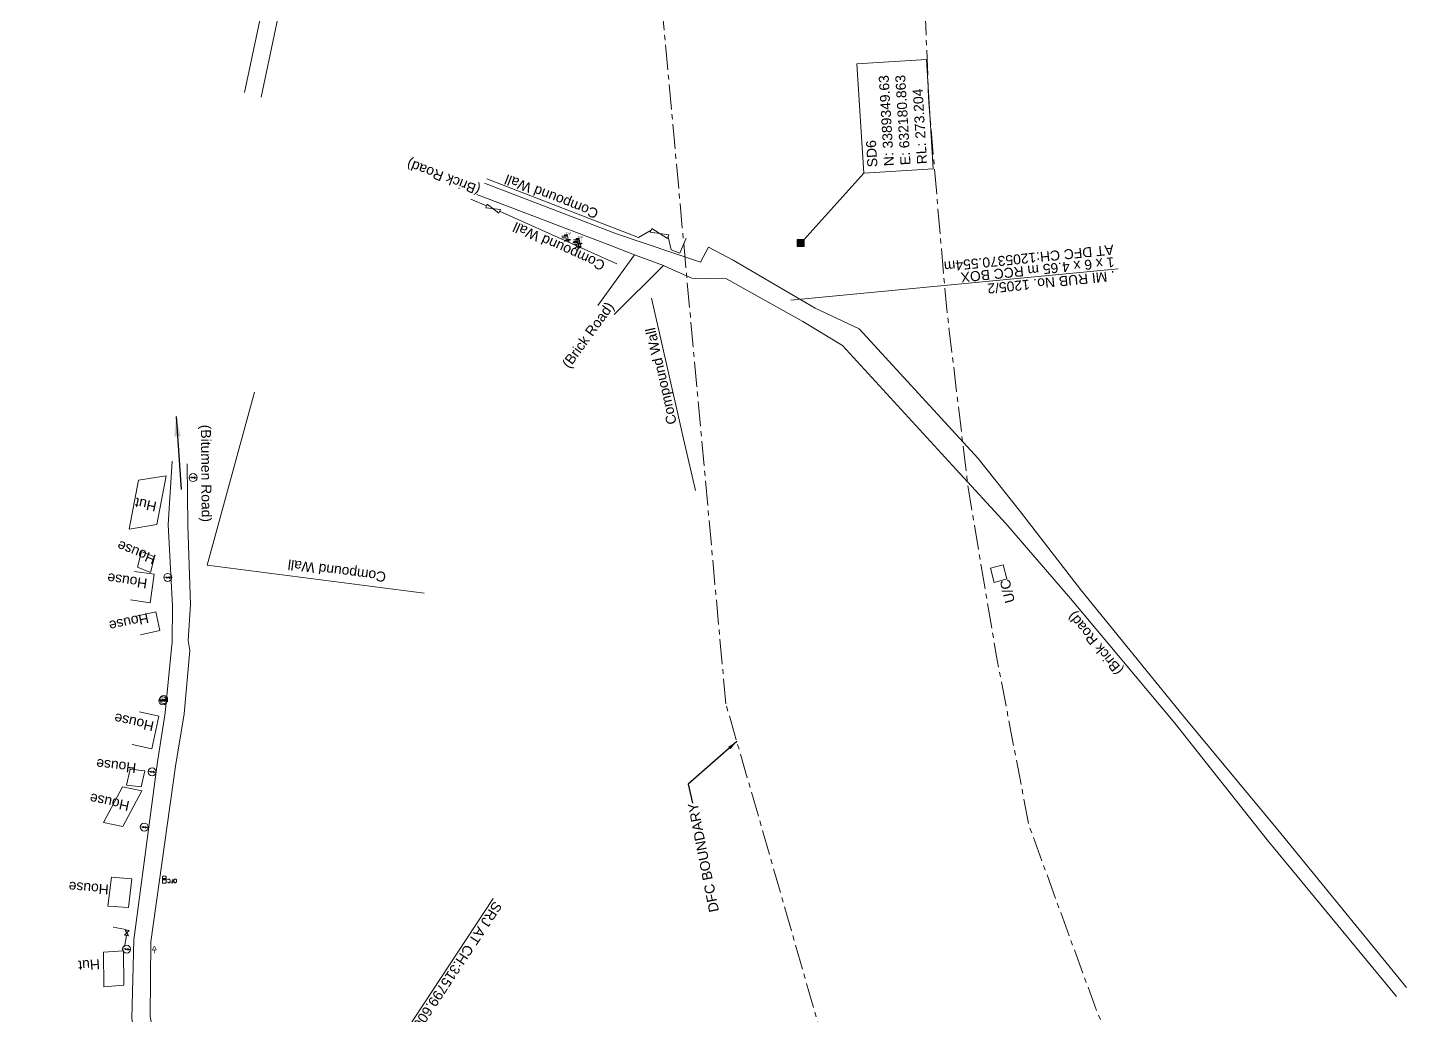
# Model space of a CAD drawing. Header units: metres. Extents: x 628572 to 633121, y 3388024 to 3391117.
# Drawn here: x 631986.4 to 632333.1, y 3389155.5 to 3389403.8 of the extents above; entities that cross this region are included whole.
import ezdxf
from ezdxf.enums import TextEntityAlignment as Align

# ---------------------------------------------------------------- set-up
doc = ezdxf.new("R2010")
doc.units = ezdxf.units.M
doc.header["$MEASUREMENT"] = 0
doc.linetypes.add('CENTER', pattern=[2, 1.25, -0.25, 0.25, -0.25])
doc.linetypes.add('DASHED', pattern=[0.75, 0.5, -0.25])
for name, color, linetype, lineweight in [('Bench_Mark', 7, 'Continuous', 0), ('BRIDGE DETAILS PLAN', 1, 'Continuous', 0), ('BUILDING_UNDER_CONS', 251, 'Continuous', 0), ('Compound Wall', 251, 'Continuous', 0), ('COMPOUND_WALL', 8, 'Continuous', 0), ('DFCC BOUNDARY', 6, 'CENTER', 0), ('Electric Pole', 251, 'Continuous', 0), ('Gate', 251, 'Continuous', 0), ('Hut', 251, 'Continuous', 0), ('Ofc Pillar', 7, 'Continuous', 0), ('Residential Building Pucca', 251, 'Continuous', 0), ('Residential Building Semipucca', 251, 'Continuous', 0), ('Sign Board', 251, 'Continuous', 0), ('Subroad Edge', 34, 'Continuous', 0), ('Tap', 8, 'Continuous', 0), ('Text', 251, 'Continuous', 0), ('TOPOSTYLEREMARK', 251, 'Continuous', 0)]:
    doc.layers.add(name, color=color, linetype=linetype, lineweight=lineweight)
doc.layers.add('IR PROPOSALS', color=190, linetype='Continuous')
doc.styles.add('notes', font='romans.shx', dxfattribs={"height": 2})
doc.styles.get("Standard").update_dxf_attribs({"font": 'arial.ttf'})
doc.styles.add('Style-Arial', font='arial.ttf')
doc.styles.add('Text', font='arial.ttf', dxfattribs={"height": 2})
doc.dimstyles.new('ISO-25', dxfattribs={"dimtxt": 2.5, "dimasz": 2.5, "dimexe": 1.25, "dimexo": 0.625, "dimtad": 1, "dimtxsty": 'Standard', "dimcen": 2.5, "dimadec": 0, "dimazin": 0, "dimtfac": 1, "dimtmove": 0, "dimatfit": 3, "dimfxl": 1, "dimarcsym": 0})

# ---------------------------------------------------------------- blocks, each defined once
blk = doc.blocks.new('GT')
at = {"layer": 'Gate'}
for p, q in [((-0.5, -0.5), (-0.5, 0.5)), ((-0.5, 0.5), (0.5, -0.5)), ((0.5, 0.5), (0.5, -0.5))]:
    blk.add_line(p, q, dxfattribs=at)
at = {"layer": 'Gate', "flags": 128}
blk.add_lwpolyline([(0.5, 0.5), (-0.5, -0.5)], dxfattribs=at)
blk = doc.blocks.new('TSB')
at = {"const_width": 0.132, "flags": 128}
blk.add_lwpolyline([(-0.51, 0.84), (0.54, 0.84), (0, 1.85), (-0.51, 0.84)], close=True, dxfattribs=at)
at = {"const_width": 0.142, "flags": 128}
blk.add_lwpolyline([(0, 0.84), (0, 0)], dxfattribs=at)
blk = doc.blocks.new('OFC')
at = {"ltscale": 5}
for p, q in [((-0.46, 0), (-0.46, 1.23)), ((-0.46, 0), (0.46, 0)), ((0.46, 0), (0.46, 1.23))]:
    blk.add_line(p, q, dxfattribs=at)
at = {"extrusion": (-1, -8.21066e-11, 0), "elevation": 0.34, "flags": 128}
blk.add_lwpolyline([(-1.13, 1.23), (-1.13, 0), (-0.77, 0), (-0.77, 1.23), (-1.13, 1.23)], close=True, dxfattribs=at)
at = {"extrusion": (-2.00765e-10, 1, 0), "elevation": 1.13, "flags": 128}
blk.add_lwpolyline([(-0.38, 1.23), (-0.38, 0), (0.34, 0), (0.34, 1.23), (-0.38, 1.23)], close=True, dxfattribs=at)
at = {"flags": 128}
blk.add_lwpolyline([(0.38, 1.13), (0.38, 0.77), (-0.34, 0.77), (-0.34, 1.13), (0.38, 1.13)], close=True, dxfattribs=at)
at = {"elevation": 1.23, "flags": 128}
blk.add_lwpolyline([(0.38, 0.77), (0.38, 1.13), (-0.34, 1.13), (-0.34, 0.77), (0.38, 0.77)], close=True, dxfattribs=at)
at = {"extrusion": (-8.0306e-11, -1, 0), "elevation": -0.77, "flags": 128}
blk.add_lwpolyline([(-0.34, 1.23), (-0.34, 0), (0.38, 0), (0.38, 1.23), (-0.34, 1.23)], close=True, dxfattribs=at)
at = {"extrusion": (1, -3.28427e-10, 0), "elevation": 0.38, "flags": 128}
blk.add_lwpolyline([(0.77, 1.23), (0.77, 0), (1.13, 0), (1.13, 1.23), (0.77, 1.23)], close=True, dxfattribs=at)
at = {"ltscale": 5}
blk.add_arc((0, 1.36), 0.48, 343.8979, 196.1021, dxfattribs=at)
at = {"ltscale": 5, "style": 'notes'}
blk.add_text('OFC', height=0.246, rotation=0, dxfattribs=at).set_placement((-0.33, 0.84))
at = {"style": 'notes'}
blk.add_text('OFC', height=0.937, rotation=180, dxfattribs=at).set_placement((3.18, 0.99, -359.18))
blk = doc.blocks.new('EP')
blk.add_hatch(color=8).paths.add_polyline_path([(0.31, -0.24), (0.31, 0), (-0.31, -0.19), (-0.31, 0.07), (-0.93, -0.01), (-0.21, 0.16), (-0.21, -0.05), (0.43, 0.15), (0.41, -0.1), (0.94, -0.01)])
at = {"color": 8}
for p, q in [((-0.93, -0.01), (-0.21, 0.16)), ((-0.31, 0.07), (-0.93, -0.01)), ((-0.31, -0.19), (-0.31, 0.07)), ((0.31, 0), (-0.31, -0.19)), ((-0.21, 0.16), (-0.21, -0.05)), ((-0.21, -0.05), (0.43, 0.15)), ((0.31, -0.24), (0.31, 0)), ((0.43, 0.15), (0.41, -0.1)), ((0.94, -0.01), (0.31, -0.24)), ((0.41, -0.1), (0.94, -0.01))]:
    blk.add_line(p, q, dxfattribs=at)
blk.add_circle((0, 0), 1, dxfattribs=at)
blk = doc.blocks.new('TAP')
at = {"layer": 'Tap', "color": 8}
for p, q in [((-0.32, 0), (0.32, 0)), ((-1.01, -0.33), (0.24, -0.33)), ((-1.01, -0.75), (-0.18, -0.75)), ((-0.37, -0.12), (-0.37, -0.05)), ((-0.1, -0.17), (-0.32, -0.17)), ((-0.05, -0.22), (-0.05, -0.33)), ((0.03, -0.95), (0.03, -1.32)), ((0.03, -1.32), (0.45, -1.32)), ((0.05, -0.22), (0.05, -0.33)), ((0.1, -0.17), (0.32, -0.17)), ((0.37, -0.12), (0.37, -0.05)), ((0.45, -0.54), (0.45, -1.32))]:
    blk.add_line(p, q, dxfattribs=at)
at = {"layer": 'Tap', "color": 8, "linetype": 'DASHED'}
for p, q in [((-0.37, -1.72), (0.03, -1.32)), ((0.24, -1.32), (0.24, -1.72)), ((0.85, -1.72), (0.45, -1.32))]:
    blk.add_line(p, q, dxfattribs=at)
at = {"layer": 'Tap', "color": 8}
for centre, radius, start, end in [((-0.32, -0.05), 0.0499, 90, 180), ((0.32, -0.05), 0.0499, 0, 90), ((-0.32, -0.12), 0.0499, 180, 270), ((-0.18, -0.95), 0.208, 0, 90), ((-0.1, -0.22), 0.0499, 0, 90), ((0.1, -0.22), 0.0499, 90, 180), ((0.24, -0.54), 0.208, 0, 90), ((0.32, -0.12), 0.0499, 270, 0)]:
    blk.add_arc(centre, radius, start, end, dxfattribs=at)
at = {"layer": 'Tap', "color": 8, "ltscale": 5, "style": 'notes'}
blk.add_text('TAP', height=0.25, rotation=180, dxfattribs=at).set_placement((1.12, -1.15, -147.73))
blk = doc.blocks.new('BM')
blk.add_hatch(color=256).paths.add_polyline_path([(-0.88, -0.88), (-0.88, 0.88), (0.88, 0.88), (0.88, -0.88)])
for p, q in [((0.88, 0.88), (-0.88, 0.88)), ((-0.88, 0.88), (-0.88, -0.88)), ((0.88, -0.88), (0.88, 0.88)), ((-0.88, -0.88), (0.88, -0.88))]:
    blk.add_line(p, q)

msp = doc.modelspace()

# ---------------------------------------------------------------- linework, layer by layer
at = {"layer": 'BRIDGE DETAILS PLAN', "color": 10, "lineweight": 13, "flags": 128}
msp.add_lwpolyline([(632178.39, 3389335.26), (632260.69, 3389343.14)], dxfattribs=at)
at = {"layer": 'BUILDING_UNDER_CONS', "linetype": 'Continuous', "flags": 128}
msp.add_lwpolyline([(632229.45, 3389264.35), (632228.58, 3389267.88), (632231.76, 3389268.77), (632232.63, 3389265.24), (632229.45, 3389264.35)], close=True, dxfattribs=at)
at = {"layer": 'Compound Wall', "flags": 128}
for points in [[(632043.47, 3389312.18), (632031.6, 3389268.69)], [(632086.18, 3389261.63), (632031.6, 3389268.69)], [(632007.96, 3389177.69), (632010.69, 3389177.21), (632011.49, 3389176.91)], [(632011.3, 3389175.6), (632010.83, 3389172.77)]]:
    msp.add_lwpolyline(points, dxfattribs=at)
at = {"layer": 'COMPOUND_WALL', "linetype": 'Continuous', "flags": 128}
for points in [[(632101.9, 3389365.81), (632140.04, 3389351.02), (632143.21, 3389352.87)], [(632097.89, 3389360.62), (632101.84, 3389358.95)], [(632105.14, 3389357.61), (632134.61, 3389344.42)], [(632147.53, 3389351.19), (632148.25, 3389347.94), (632150.41, 3389347.07), (632152.02, 3389350.89)], [(632154.35, 3389287.48), (632151.59, 3389299.31), (632143.33, 3389335.8)]]:
    msp.add_lwpolyline(points, dxfattribs=at)
at = {"layer": 'DFCC BOUNDARY', "ltscale": 5, "flags": 128}
for points in [[(632107.02, 3390005.45), (632109.73, 3389999.53), (632121.16, 3389963.54), (632149.28, 3389869.27), (632171.11, 3389792.05), (632176.72, 3389740.54), (632185.97, 3389640.08), (632189.59, 3389584.04), (632210.05, 3389492.9), (632210.7, 3389443.22), (632213.06, 3389384.88), (632217.47, 3389333.73), (632222.92, 3389288.17), (632230.08, 3389245.69), (632238.24, 3389203.21), (632255.43, 3389156.22), (632275.38, 3389110.08)], [(632162.02, 3389233.86), (632142.44, 3389447.6), (632126.31, 3389539.89), (632123.73, 3389574.93), (632122.21, 3389593.55), (632117.97, 3389642.16), (632114.2, 3389692.24), (632108.79, 3389738.38), (632082.16, 3389862.55), (632032.33, 3389999.51)], [(632229.17, 3389046.59), (632212.06, 3389085.4), (632192.48, 3389128.36), (632162.02, 3389233.86)]]:
    msp.add_lwpolyline(points, dxfattribs=at)
at = {"layer": 'Hut', "flags": 128}
for points in [[(632021.26, 3389291.1), (632018.91, 3389278.86), (632011.98, 3389277.75), (632014.34, 3389290), (632021.26, 3389291.1)], [(632005.56, 3389171.4), (632010.54, 3389171.76), (632010.61, 3389163.08), (632005.64, 3389162.72), (632005.56, 3389171.4)]]:
    msp.add_lwpolyline(points, close=True, dxfattribs=at)
at = {"layer": 'IR PROPOSALS', "lineweight": 13, "flags": 128}
msp.add_lwpolyline([(632070.56, 3389134.91), (632103.49, 3389184.87)], dxfattribs=at)
at = {"layer": 'Residential Building Pucca', "flags": 128}
for points in [[(632015.07, 3389272.14), (632018.39, 3389270.79), (632017.37, 3389266.8), (632014.05, 3389268.16), (632015.07, 3389272.14)], [(632015.9, 3389216.96), (632015.04, 3389213), (632011.34, 3389213.41), (632012.21, 3389217.38), (632015.9, 3389216.96)]]:
    msp.add_lwpolyline(points, close=True, dxfattribs=at)
for points in [[(632013.36, 3389267.08), (632018.31, 3389266.38), (632017.29, 3389259.23), (632012.34, 3389259.94)], [(632013.81, 3389255.87), (632018.69, 3389256.94), (632019.72, 3389252.22), (632014.83, 3389251.16)]]:
    msp.add_lwpolyline(points, dxfattribs=at)
at = {"layer": 'Residential Building Semipucca', "flags": 128}
msp.add_lwpolyline([(632014.56, 3389231.82), (632019.44, 3389230.76), (632017.64, 3389222.52), (632012.76, 3389223.59)], dxfattribs=at)
for points in [[(632015.16, 3389211.96), (632010.36, 3389202.98), (632005.5, 3389203.99), (632010.3, 3389212.96), (632015.16, 3389211.96)], [(632007.5, 3389190.24), (632012.65, 3389189.85), (632011.78, 3389182.6), (632006.63, 3389182.98), (632007.5, 3389190.24)]]:
    msp.add_lwpolyline(points, close=True, dxfattribs=at)
at = {"layer": 'Subroad Edge', "linetype": 'Continuous', "flags": 128}
for points in [[(632040.97, 3389387.45), (632052.7, 3389442.85), (632062.93, 3389488.73), (632069.49, 3389499.93), (632083.27, 3389499.97), (632094.7, 3389495.43), (632116.88, 3389485.72), (632135.42, 3389479.77)], [(632045.14, 3389386.31), (632055.96, 3389437.62), (632066.92, 3389487.5), (632072.51, 3389495.34), (632081.73, 3389496.23), (632093.4, 3389491.58), (632114.12, 3389482.8), (632139.83, 3389473.84)], [(632101.31, 3389364.7), (632134.56, 3389351.95), (632155.61, 3389344.81)], [(632153.5, 3389340.77), (632148.7, 3389342.89), (632146.33, 3389343.96), (632146.33, 3389343.96), (632139.06, 3389346.68), (632133.26, 3389348.93), (632099.43, 3389361.85)], [(632129.84, 3389333.91), (632139.06, 3389346.68)], [(632333.14, 3389162.49), (632300.83, 3389202.19), (632277.09, 3389230.76), (632251.16, 3389262.59), (632236.1, 3389282.1), (632225.48, 3389295.51), (632195.51, 3389328.1), (632184.47, 3389333.25), (632163.87, 3389345.33), (632157.64, 3389348.56), (632155.61, 3389344.81)], [(632133.95, 3389331.68), (632146.33, 3389343.96)], [(632330.69, 3389160.28), (632298.12, 3389199.61), (632274.91, 3389228.96), (632248.66, 3389260.26), (632232.41, 3389279.15), (632219.93, 3389292.71), (632191.31, 3389323.88), (632181.4, 3389329.89), (632162.19, 3389340.6), (632153.5, 3389340.77)]]:
    msp.add_lwpolyline(points, dxfattribs=at)
at = {"layer": 'Subroad Edge', "flags": 128}
for points in [[(631986.44, 3389064.15), (632012.49, 3389106.55), (632015.75, 3389116.63), (632016.76, 3389120.89), (632016.33, 3389134.17), (632012.65, 3389154.73), (632013.16, 3389174.54), (632019.11, 3389219.23), (632021.02, 3389231.54), (632022.66, 3389247.79), (632022.76, 3389249.34), (632022.85, 3389258.36), (632021.83, 3389278.86), (632022.77, 3389294.79)], [(631991.56, 3389061.13), (632016.5, 3389104.18), (632020.67, 3389117.02), (632022.01, 3389122.78), (632021.08, 3389134.73), (632017.28, 3389155.27), (632017.44, 3389173.97), (632023.65, 3389218.16), (632025.85, 3389231.3), (632027.23, 3389247.22), (632026.83, 3389249.72), (632027.42, 3389258.8), (632026.73, 3389278.61), (632026.6, 3389294.12)]]:
    msp.add_lwpolyline(points, dxfattribs=at)
at = {"layer": 'TOPOSTYLEREMARK'}
msp.add_line((632180.86, 3389349.63), (632196.7, 3389367.2), dxfattribs=at)
at = {"layer": 'TOPOSTYLEREMARK', "linetype": 'Continuous', "flags": 128}
msp.add_lwpolyline([(632214.17, 3389368.25), (632196.7, 3389367.2), (632194.99, 3389394.7), (632212.45, 3389395.75), (632214.17, 3389368.25)], close=True, dxfattribs=at)

# ---------------------------------------------------------------- block references
at = {"layer": 'Bench_Mark'}
msp.add_blockref('BM', (632180.86, 3389349.63), dxfattribs=at)
at = {"layer": 'Electric Pole'}
for p in [(632028.04, 3389290.69), (632021.69, 3389265.6), (632020.44, 3389234.61), (632020.66, 3389234.9), (632017.76, 3389216.73), (632015.76, 3389202.84), (632011.34, 3389172.16)]:
    msp.add_blockref('EP', p, dxfattribs=at)
at = {"layer": 'Gate', "linetype": 'Continuous'}
for p, xscale, zscale, rotation in [((632103.49, 3389358.28), 3.555749850821802, 1.885669602772925, 338), ((632145.37, 3389352.03), 4.636464385662519, 2.153245082581757, 339)]:
    msp.add_blockref('GT', p, dxfattribs=dict(at, xscale=xscale, zscale=zscale, rotation=rotation))
at = {"layer": 'Gate', "xscale": 1.331066489503155, "zscale": 1.153718548651774, "rotation": 82}
msp.add_blockref('GT', (632011.39, 3389176.25), dxfattribs=at)
at = {"layer": 'Ofc Pillar'}
msp.add_blockref('OFC', (632020.83, 3389188.79), dxfattribs=at)
at = {"layer": 'Sign Board'}
msp.add_blockref('TSB', (632018.3, 3389171.09), dxfattribs=at)
at = {"layer": 'Tap', "linetype": 'Continuous'}
for p in [(632121.8, 3389351.73), (632124.53, 3389350.1), (632124.73, 3389350.81)]:
    msp.add_blockref('TAP', p, dxfattribs=at)

# ---------------------------------------------------------------- texts
at = {"layer": 'BRIDGE DETAILS PLAN', "color": 10}
for s, p in [('AT DFC CH:1205370.554m', (632259.42, 3389349.24)), ('1 x 6 x 4.65 m RCC BOX', (632259.57, 3389346.1)), ('. MI RUB No. 1205/2', (632259.72, 3389342.63))]:
    msp.add_text(s, height=2.5, rotation=185.7643, dxfattribs=at).set_placement(p)
at = {"layer": 'DFCC BOUNDARY', "linetype": 'Continuous', "ltscale": 5}
msp.add_text('DFC BOUNDARY', height=2.5, rotation=101.2163, dxfattribs=at).set_placement((632153.65, 3389208.89), align=Align.MIDDLE_RIGHT)
at = {"layer": 'IR PROPOSALS', "lineweight": 13, "insert": (632104.55, 3389183.94), "char_height": 2.5, "width": 58.5981, "attachment_point": 4, "rotation": 236.6069, "line_spacing_factor": 0.648, "style": 'Style-Arial'}
msp.add_mtext('\\A1;SRJ AT {\\A0;CH:315799.600m (1 in 8½) }', dxfattribs=at)
at = {"layer": 'Subroad Edge', "linetype": 'Continuous', "style": 'Text'}
for rotation, p in [(159.0903, (632100.51, 3389363.91)), (54.1861, (632122.66, 3389317.94)), (129.627, (632262.04, 3389242.33))]:
    msp.add_text('(Brick Road)', height=2.5, rotation=rotation, dxfattribs=at).set_placement(p)
at = {"layer": 'Subroad Edge', "style": 'Text'}
msp.add_text('(Bitumen Road)', height=2.5, rotation=270.4729, dxfattribs=at).set_placement((632030.02, 3389303.96))
at = {"layer": 'Tap'}
for p in [(632121.8, 3389351.73), (632124.53, 3389350.1), (632124.73, 3389350.81)]:
    msp.add_text('TAP', height=0.5, dxfattribs=at).set_placement(p)
at = {"layer": 'Text'}
for s, rotation, p in [('Compound Wall', 158.8116, (632130.21, 3389357.99)), ('Compound Wall', 155.8977, (632131.9, 3389344.87)), ('Compound Wall', 102.8359, (632149.69, 3389304.34)), ('Hut', 168.2456, (632019.07, 3389284.55)), ('House', 157.8776, (632018.94, 3389271.13)), ('Compound Wall', 172.6225, (632076.7, 3389266.89)), ('House', 171.8867, (632016.67, 3389265.26)), ('U/C', 103.8032, (632234.74, 3389259.51)), ('House', 192.2713, (632016.58, 3389256.66)), ('House', 167.6659, (632018.4, 3389229.33)), ('House', 173.6411, (632013.87, 3389218.89)), ('House', 168.3102, (632012.22, 3389209.31)), ('House', 175.7333, (632006.92, 3389188.38)), ('Hut', 184.1774, (632004.53, 3389169.66))]:
    msp.add_text(s, height=2.5, rotation=rotation, dxfattribs=at).set_placement(p)
at = {"layer": 'TOPOSTYLEREMARK', "linetype": 'Continuous', "insert": (632196.74, 3389383.66), "char_height": 2.5, "width": 30.1336, "attachment_point": 2, "rotation": 93.4456}
msp.add_mtext('\\pxql;SD6\\PN: 3389349.63\\PE: 632180.863\\PRL: 273.204', dxfattribs=at)

# ---------------------------------------------------------------- leaders
at = {"layer": 'DFCC BOUNDARY', "linetype": 'Continuous', "lineweight": 0, "ltscale": 5}
msp.add_leader([(632164.76, 3389224.36), (632152.55, 3389213.59), (632153.65, 3389208.89)], dimstyle='ISO-25', override={"dimtxt": 3, "dimtad": 0, "dimdec": 3, "dimzin": 2, "dimtdec": 3}, dxfattribs=at)
at = {"layer": 'Text'}
msp.add_leader([(632023.79, 3389306.02), (632025.02, 3389287.68)], dimstyle='ISO-25', override={"dimasz": 5, "dimtad": 0}, dxfattribs=at)

doc.saveas('drawing.dxf')
